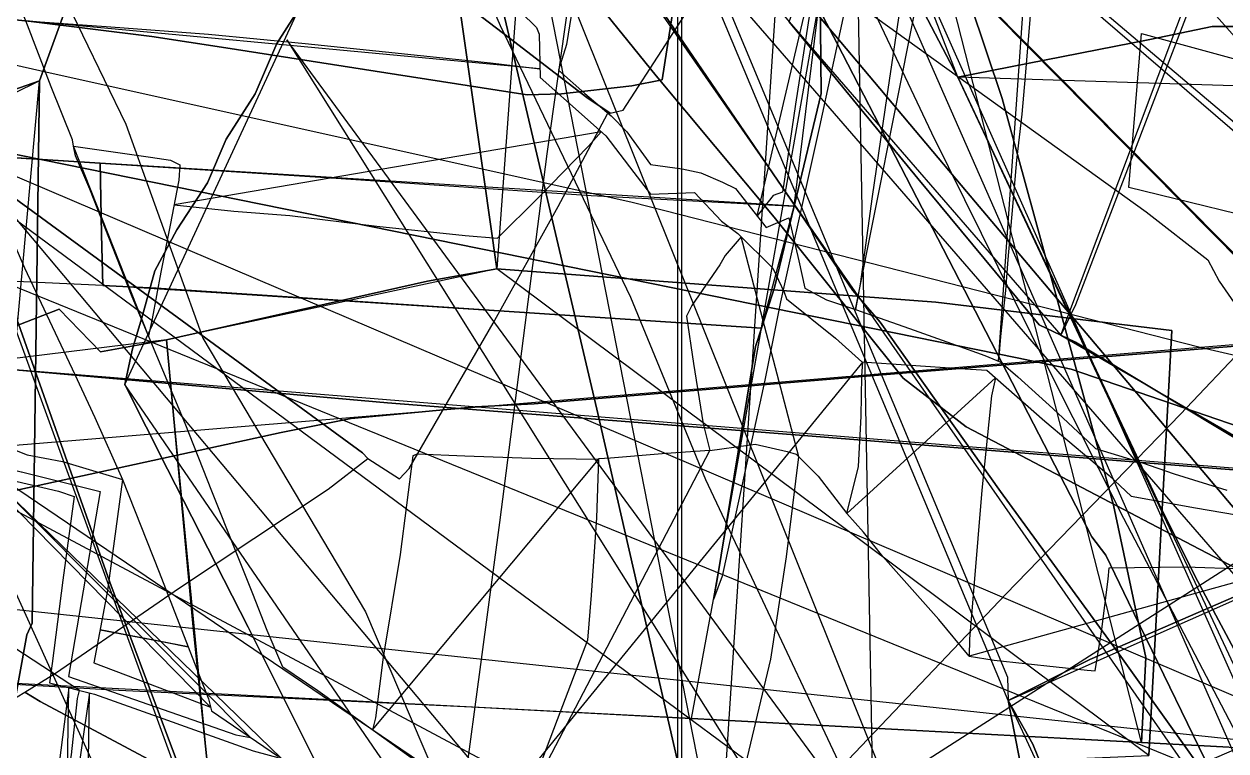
# Model space of a CAD drawing. Extents: x -6790 to 12600, y -1098 to 2171.
# Drawn here: x 553.1 to 627.3, y 271.3 to 316.1 of the extents above; entities that cross this region are included whole.
import ezdxf

# ---------------------------------------------------------------- set-up
doc = ezdxf.new("R2010")
doc.units = 0

msp = doc.modelspace()

# ---------------------------------------------------------------- linework, layer by layer
for points in [[(593.713, 814.326), (0.056, 814.258), (0.056, -0.067), (593.713, 0), (593.713, 814.326)], [(593.47, 802.518), (0, 802.518), (0, 0), (593.47, 0), (593.47, 802.518)], [(106.837, 634.008), (110.305, 95.456), (826.135, 101.618), (106.837, 634.008)], [(79.554, 608.243), (82.482, 284.447), (81.901, 110.821), (776.199, 114.155), (808.139, 114.286), (79.554, 608.243)], [(709.228, 542.116), (708.436, 540.658), (703.834, 527.74), (693.629, 499.537), (681.078, 464.801), (674.596, 447.41), (666.622, 426.391), (657.931, 403.949), (634.744, 342.396), (622.223, 309.817), (617.998, 298.824), (617.095, 296.956), (709.228, 542.116)], [(520.501, 516.622), (533.149, 488.501), (544.044, 465.871), (554.049, 443.241), (564.102, 422.201), (573.593, 400.553), (577.007, 392.511), (579.344, 387.555), (581.823, 381.009), (585.657, 369.6), (591.501, 353.563), (598.468, 330.652), (600.619, 322.657), (605.107, 317.935), (609.128, 309.425), (616.282, 294.977), (620.957, 285.673), (633.254, 262.155), (639.753, 248.595), (643.354, 240.694), (647.842, 230.641), (520.501, 516.622)], [(611.091, 494.346), (605.796, 455.062), (601.462, 424.351), (598.058, 401.115), (594.365, 374.668), (592.368, 359.779), (589.656, 341.621), (589.516, 339.349), (588.164, 329.48), (586.705, 317.385), (585.377, 308.137), (582.474, 285.394), (579.112, 260.342), (576.654, 241.788), (606.75, 231.395), (606.797, 230.338), (602.813, 210.546), (599.078, 191.443), (596.341, 176.886), (591.912, 153.673), (588.91, 137.599), (587.127, 128.026), (611.091, 494.346)], [(553.371, 460.999), (557.781, 449.03), (562.299, 437.169), (567.122, 424.048), (569.772, 416.337), (574.551, 404.215), (583.046, 385.653), (583.915, 383.612), (588.461, 369.118), (592.541, 355.695), (595.46, 346.158), (600.553, 330.019), (602.972, 323.3), (603.387, 321.864), (605.397, 323.108), (610.749, 312.873), (553.371, 460.999)], [(532.631, 452.76), (539.589, 430.32), (544.161, 412.976), (551.12, 388.699), (553.471, 381.004), (562.838, 360.376), (573.921, 335.969), (578.715, 324.767), (582.509, 316.062), (590.544, 299.297), (595.182, 288.038), (606.551, 263.899), (615.79, 243.595), (621.246, 230.977), (622.764, 228.306), (532.631, 452.76)], [(316.302, 407.544), (416.39, 375.807), (479.655, 357.376), (576.346, 329.834), (647.951, 315.328), (667.93, 308.073), (719.94, 267.67), (744.83, 251.933), (814.363, 195.123), (316.302, 407.544)], [(567.902, 407.295), (561.651, 405.507), (567.434, 381.889), (569.893, 371.319), (577.197, 340.298), (588.479, 292.382), (598.68, 247.917), (602.192, 232.608), (567.902, 407.295)], [(567.902, 407.295), (571.926, 398.718), (576.439, 389.022), (577.919, 386.256), (578.966, 384.441), (582.482, 373.796), (586.58, 360.88), (591.873, 343.891), (596.341, 330.194), (597.053, 327.663), (597.954, 325.163), (603.289, 314.94), (619.003, 284.504), (619.87, 283.376), (621.276, 280.482), (627.091, 268.513), (633.339, 255.219), (640.335, 240.674), (644.721, 231.79), (645.892, 229.972), (567.902, 407.295)], [(505.755, 384.165), (519.809, 352.853), (525.747, 339.864), (533.083, 323.827), (542.674, 303.248), (549.915, 286.988), (559.347, 266.218), (564.968, 253.896), (571.828, 239.066), (580.752, 219.884), (587.04, 206.006), (589.39, 200.798), (590.679, 196.967), (592.639, 171.621), (594.834, 148.296), (596.285, 124.704), (598.556, 99.463), (599.936, 77.517), (505.755, 384.165)], [(459.259, 380.638), (460.49, 377.792), (469.471, 368.511), (470.242, 367.882), (477.755, 351.433), (482.87, 340.902), (487.922, 333.123), (493.961, 325.242), (499.92, 319.044), (502.323, 309.81), (517.773, 299.619), (527.025, 293.946), (529.824, 293.125), (548.083, 289.729), (557.838, 287.298), (555.867, 275.887), (566.197, 272.307), (567.107, 272.136), (459.259, 380.638)], [(575.344, 374.682), (577.518, 350.197), (577.65, 345.781), (611.269, 305.815), (649.295, 260.796), (661.482, 246.369), (661.496, 242.318), (685.048, 211.704), (686.367, 210.839), (719.013, 187.375), (730.814, 179.13), (750.14, 177.146), (575.344, 374.682)], [(554.092, 312.65), (564.125, 340.275), (567.804, 350.399), (554.092, 312.65)], [(584.831, 345.331), (585.923, 345.476), (592.269, 340.115), (669.55, 273.595), (707.711, 241.086), (744.864, 209.451), (767.425, 190.284), (772.491, 187.764), (761.641, 192.939), (732.712, 207.295), (732.56, 207.37), (731.341, 208.484), (718.351, 220.36), (693.454, 242.297), (670.591, 262.642), (649.996, 281.175), (631.451, 298.11), (630.162, 299.498), (628.873, 300.885), (615.067, 314.85), (584.831, 345.331)], [(584.831, 345.331), (615.067, 314.85), (628.873, 300.885), (630.162, 299.498), (584.831, 345.331)], [(585.923, 345.476), (592.269, 340.115), (669.55, 273.595), (707.711, 241.086), (744.864, 209.451), (767.425, 190.284), (772.491, 187.764), (585.923, 345.476)], [(444.033, 344.138), (458.569, 338.218), (484.703, 327.573), (501.236, 320.929), (528.465, 313.15), (531.467, 312.386), (589.315, 300.65), (614.405, 295.56), (617.735, 294.864), (645.481, 285.33), (646.377, 284.764), (655.093, 277.062), (672.766, 261.494), (695.658, 241.679), (721.843, 219.061), (752.527, 192.139), (762.833, 183.109), (780.647, 167.438), (789.694, 159.48), (444.033, 344.138)], [(444.033, 344.138), (475.412, 334.097), (521.588, 320.663), (554.115, 313.277), (590.659, 305.156), (625.691, 296.214), (633.682, 294.357), (660.42, 282.78), (701.413, 263.774), (707.893, 261.312), (743.443, 236.906), (775.495, 215.524), (788.583, 207.403), (817.611, 192.069), (444.033, 344.138)], [(582.312, 301.051), (579.891, 318.026), (579.202, 323.841), (585.548, 325.012), (585.437, 342.388), (585.403, 343.449), (582.312, 301.051)], [(585.347, 342.518), (587.167, 339.731), (601.988, 304.212), (613.818, 275.862), (613.856, 274.406), (585.347, 342.518)], [(578.953, 336.207), (577.892, 334.019), (576.356, 331.119), (574.565, 328.104), (573.086, 325.318), (571.778, 321.081), (570.527, 318.919), (569.816, 316.645), (568.735, 314.938), (567.399, 311.839), (565.607, 309.052), (564.442, 306.351), (562.565, 303.45), (561.2, 300.919), (560.404, 298.019), (559.835, 296.114), (559.353, 293.909), (578.953, 336.207)], [(662.234, 216.56), (660.011, 220.36), (657.923, 223.93), (656.233, 227.068), (652.259, 233.326), (645.47, 242.755), (637.811, 253.567), (629.589, 264.831), (620.593, 277.422), (613.375, 287.313), (605.947, 297.746), (604.258, 299.714), (592.355, 317.152), (578.953, 336.207), (662.234, 216.56)], [(605.47, 336.196), (606.05, 329.825), (605.27, 323.206), (603.646, 316.492), (602.2, 309.819), (599.802, 298.999), (598.839, 294.184), (596.196, 282.094), (595.668, 280.649), (605.47, 336.196)], [(611.794, 335.489), (611.702, 333.853), (611.311, 331.029), (611.016, 328.902), (610.128, 322.206), (609.805, 319.779), (608.564, 319.537), (607.575, 319.242), (607.289, 317.928), (606.367, 311.692), (605.452, 305.509), (604.724, 300.091), (604.428, 298.532), (611.794, 335.489)], [(616.033, 334.988), (615.768, 328.372), (615.581, 323.691), (615.459, 320.09), (615.179, 316.435), (614.892, 312.936), (614.699, 310.595), (614.353, 307.756), (614.114, 304.889), (613.824, 301.626), (613.686, 299.711), (613.369, 296.879), (613.247, 295.354), (616.033, 334.988)], [(606.63, 332.293), (607.546, 329.209), (613.486, 311.546), (620.347, 286.461), (622.349, 277.075), (622.07, 271.83), (606.63, 332.293)], [(642.125, 323.106), (629.448, 325.115), (616.771, 327.152), (609.556, 328.419), (599.832, 328.784), (595.031, 328.959), (592.498, 312.701), (590.637, 312.331), (586.288, 311.834), (584.17, 311.77), (576.114, 313.038), (565.588, 314.674), (561.014, 315.38), (553.568, 316.295), (545.208, 317.194), (537.393, 318.156), (533.882, 318.726), (642.125, 323.106)], [(593.932, 183.54), (585.786, 206.827), (576.553, 232.214), (568.567, 254.73), (562.117, 271.882), (558.419, 281.716), (550.388, 304.398), (541.805, 326.799), (541.366, 328.241), (593.932, 183.54)], [(593.932, 183.54), (585.786, 206.827), (576.553, 232.214), (568.567, 254.73), (562.117, 271.882), (558.419, 281.716), (550.388, 304.398), (541.805, 326.799), (541.366, 328.241), (593.932, 183.54)], [(601.94, 319.585), (601.616, 316.874), (600.736, 311.21), (600.057, 306.574), (599.923, 305.782), (599.349, 305.56), (598.36, 304.315), (601.94, 319.585)], [(559.379, 317.768), (540.677, 317.162), (540.958, 308.513), (550.043, 308.059), (550.333, 308.045), (557.822, 307.569), (572.398, 306.645), (588.117, 305.562), (600.644, 304.913), (602.312, 311.851), (602.249, 317.949), (559.379, 317.768)], [(602.249, 317.949), (602.312, 311.851), (600.644, 304.913), (602.249, 317.949)], [(553.24, 316.337), (558.483, 315.973), (564.516, 315.511), (570.473, 314.936), (575.444, 314.426), (581.913, 313.759), (584.963, 313.386), (553.24, 316.337)], [(617.095, 296.956), (615.77, 297.596), (608.27, 306.623), (600.332, 316.291), (617.095, 296.956)], [(610.749, 312.873), (622.579, 315.2), (626.433, 315.999), (630.235, 315.999), (634.002, 315.756), (638.377, 314.246), (641.415, 314.628), (642.734, 313.517), (644.114, 311.829), (610.749, 312.873)], [(569.341, 315.165), (602.071, 262.978), (625.349, 230.089), (639.217, 207.301), (659.307, 169.52), (668.902, 154.978), (686.818, 132.639), (709.456, 108.051), (738.241, 82.489), (743.639, 78.067), (569.341, 315.165)], [(622.076, 315.563), (633.152, 312.544), (631.728, 303.509), (621.29, 306.06), (622.076, 315.563)], [(622.076, 315.563), (633.152, 312.544), (631.728, 303.509), (621.29, 306.06), (622.076, 315.563)], [(554.092, 312.65), (549.485, 311.046), (522.96, 302.371), (518.043, 301.002), (514.334, 298.662), (485.909, 279.396), (484.986, 278.543), (478.948, 260.104), (483.167, 259.356), (528.632, 251.2), (528.845, 251.224), (528.843, 251.245), (530.246, 251.5), (544.078, 253.124), (548.743, 253.656), (550.104, 260.841), (553.3, 278.47), (553.628, 279.192), (554.092, 312.65)], [(484.986, 278.543), (485.909, 279.396), (514.334, 298.662), (518.043, 301.002), (522.96, 302.371), (549.485, 311.046), (554.092, 312.65), (484.986, 278.543)], [(554.092, 312.65), (553.628, 279.192), (553.3, 278.47), (550.104, 260.841), (548.743, 253.656), (554.092, 312.65)], [(610.749, 312.873), (615.206, 303.408), (622.277, 288.448), (623.151, 286.576), (625.378, 282.056), (630.011, 273.407), (636.825, 260.749), (643.663, 248.072), (645.649, 244.928), (646.451, 241.576), (649.906, 229.495), (610.749, 312.873)], [(562.388, 304.99), (566.082, 304.607), (569.522, 304.324), (574.905, 303.667), (580.345, 303.104), (582.352, 302.932), (584.87, 305.443), (587.959, 308.619), (588.744, 309.503), (562.388, 304.99)], [(556.187, 308.611), (560.94, 307.927), (562.161, 307.739), (562.753, 307.458), (562.688, 306.506), (562.14, 303.732), (561.569, 300.845), (561.029, 297.95), (560.806, 296.914), (556.187, 308.611)], [(558.002, 300.007), (549.965, 300.394), (549.799, 304.92), (550.043, 308.059), (550.333, 308.045), (557.822, 307.569), (557.903, 303.176), (558.002, 300.007)], [(550.043, 308.059), (550.333, 308.045), (557.822, 307.569), (550.043, 308.059)], [(557.822, 307.569), (572.398, 306.645), (588.117, 305.562), (600.644, 304.913), (557.822, 307.569)], [(557.822, 307.569), (557.903, 303.176), (558.002, 300.007), (557.822, 307.569)], [(558.002, 300.007), (557.903, 303.176), (557.822, 307.569), (572.398, 306.645), (588.117, 305.562), (600.644, 304.913), (599.439, 299.9), (598.63, 297.391), (561.295, 299.848), (558.002, 300.007)], [(673.316, 281.412), (672.279, 280.309), (663.822, 272.677), (655.556, 265.474), (645.877, 257.017), (644.333, 256.031), (642.79, 255.046), (635.986, 248.198), (627.368, 239.295), (626.357, 238.165), (623.084, 239.559), (605.252, 248.148), (589.228, 255.639), (589.965, 256.371), (603.98, 270.752), (613.696, 280.979), (624.489, 292.085), (632.745, 300.805), (639.082, 307.71), (652.065, 297.713), (673.126, 281.522), (673.316, 281.412)], [(600.644, 304.913), (599.439, 299.9), (598.63, 297.391), (600.644, 304.913)], [(597.379, 303.014), (596.384, 301.871), (596.069, 301.283), (594.337, 298.783), (594.001, 298.118), (594.446, 295.206), (595.04, 291.473), (595.45, 289.847), (597.807, 290.162), (598.249, 290.23), (600.218, 289.78), (600.762, 289.609), (600.941, 289.437), (597.379, 303.014)], [(669.9, 299.31), (658.515, 294.239), (649.996, 290.448), (640.065, 286.222), (630.08, 281.797), (618.88, 276.937), (613.856, 274.406), (615.369, 271.723), (617.336, 266.849), (669.356, 289.427), (677.097, 292.849), (675.997, 301.99), (673.789, 301.014), (669.9, 299.31)], [(669.9, 299.31), (658.515, 294.239), (649.996, 290.448), (640.065, 286.222), (630.08, 281.797), (618.88, 276.937), (613.856, 274.406), (615.369, 271.723), (617.336, 266.849), (669.356, 289.427), (677.097, 292.849), (675.997, 301.99), (673.789, 301.014), (669.9, 299.31)], [(558.002, 300.007), (549.965, 300.394), (541.207, 300.815), (541.572, 289.56), (541.88, 276.019), (543.188, 275.952), (558.973, 275.053), (580.742, 274.025), (594.306, 273.304), (595.668, 280.649), (595.872, 281.751), (598.263, 296.254), (598.63, 297.391), (561.295, 299.848), (558.002, 300.007)], [(561.925, 296.656), (578.035, 300.273), (582.312, 301.051), (561.925, 296.656)], [(582.312, 301.051), (578.035, 300.273), (561.925, 296.656), (563.568, 278.966), (564.644, 268.612), (574.816, 269.112), (601.534, 270.117), (622.524, 271.031), (623.946, 297.247), (609.395, 298.983), (582.312, 301.051)], [(582.312, 301.051), (578.035, 300.273), (561.925, 296.656), (563.568, 278.966), (564.644, 268.612), (574.816, 269.112), (601.534, 270.117), (622.524, 271.031), (623.946, 297.247), (609.395, 298.983), (582.312, 301.051)], [(582.312, 301.051), (609.395, 298.983), (623.946, 297.247), (622.524, 271.031), (582.312, 301.051)], [(558.002, 300.007), (561.295, 299.848), (598.63, 297.391), (558.002, 300.007)], [(669.9, 299.31), (658.515, 294.239), (649.996, 290.448), (640.065, 286.222), (630.08, 281.797), (618.88, 276.937), (613.856, 274.406), (669.9, 299.31)], [(650.628, 298.272), (645.888, 297.762), (627.599, 296.26), (607.326, 294.604), (584.604, 292.716), (580.958, 292.521), (573.324, 291.804), (568.995, 290.942), (549.93, 286.786), (528.802, 282.18), (527.026, 281.98), (514.506, 285.057), (509.035, 286.574), (650.628, 298.272)], [(544.828, 294.568), (551.252, 296.993), (555.308, 298.56), (557.86, 295.924), (561.925, 296.656), (544.828, 294.568)], [(561.925, 296.656), (557.86, 295.924), (555.308, 298.56), (551.252, 296.993), (544.828, 294.568), (546.532, 282.745), (548.875, 268.292), (550.449, 268.265), (560.569, 268.502), (564.048, 268.583), (564.644, 268.612), (563.568, 278.966), (561.925, 296.656)], [(561.925, 296.656), (557.86, 295.924), (555.308, 298.56), (551.252, 296.993), (544.828, 294.568), (546.532, 282.745), (548.875, 268.292), (550.449, 268.265), (560.569, 268.502), (564.048, 268.583), (564.644, 268.612), (563.568, 278.966), (561.925, 296.656)], [(598.63, 297.391), (598.263, 296.254), (595.872, 281.751), (595.668, 280.649), (598.63, 297.391)], [(759.578, 278.118), (737.155, 279.729), (707.275, 281.528), (700.744, 281.92), (690.634, 282.721), (670.063, 284.735), (652.796, 286.652), (624.911, 288.861), (601.485, 290.739), (575.556, 292.772), (550.937, 294.962), (529.896, 296.664), (759.578, 278.118)], [(561.925, 296.656), (563.568, 278.966), (564.644, 268.612), (561.925, 296.656)], [(657.215, 273.711), (654.657, 274.512), (638.721, 284.073), (618.009, 296.513), (617.095, 296.956), (657.215, 273.711)], [(581.984, 267.266), (583.219, 267.043), (588.736, 265.083), (593.51, 263.493), (595.931, 262.466), (596.636, 265.889), (597.764, 270.914), (599.209, 276.974), (600.173, 283.284), (600.941, 289.437), (602.121, 288.252), (603.893, 285.961), (604.611, 288.856), (604.781, 291.951), (604.824, 294.413), (604.883, 295.297), (581.984, 267.266)], [(613.072, 294.318), (612.811, 293.217), (612.23, 287.398), (611.454, 278.206), (611.441, 277.155), (609.563, 279.415), (606.121, 283.288), (604.916, 284.809), (603.893, 285.961), (613.072, 294.318)], [(529.856, 292.498), (529.66, 288.905), (529.298, 285.456), (529.023, 282.181), (528.675, 278.221), (528.183, 274.217), (528.114, 273.204), (534.467, 271.828), (539.946, 270.543), (544.701, 269.475), (550.804, 268.124), (554.867, 267.175), (555.34, 267.065), (556.062, 271.062), (556.438, 274.528), (556.565, 275.036), (529.856, 292.498)], [(588.566, 289.275), (584.418, 289.347), (580.328, 289.481), (577.378, 289.602), (577.124, 289.504), (576.334, 283.423), (575.298, 277.091), (574.816, 273.351), (574.63, 272.596), (588.566, 289.275)], [(595.45, 289.847), (592.757, 289.644), (589.306, 289.374), (588.568, 289.313), (588.448, 285.675), (588.125, 280.904), (587.897, 278.133), (586.029, 273.23), (584.269, 268.611), (583.499, 266.944), (595.45, 289.847)], [(595.931, 262.466), (595.28, 259.409), (594.979, 257.63), (598.028, 256.887), (602.156, 255.533), (605.956, 254.359), (610.473, 253.518), (614.155, 252.864), (617.267, 252.133), (620.272, 251.57), (624.909, 250.638), (625.521, 254.397), (626.188, 258.351), (626.509, 260.392), (626.82, 262.123), (627.427, 266.219), (628.074, 270.586), (628.991, 276.099), (630.157, 281.987), (630.588, 283.27), (631.25, 284.879), (631.319, 285.129), (595.931, 262.466)], [(611.441, 277.155), (612.994, 276.895), (618.721, 276.288), (619.219, 276.246), (619.614, 278.641), (620.021, 281.905), (620.088, 282.608), (624.797, 282.657), (628.396, 282.539), (630.285, 282.368), (611.441, 277.155)], [(557.835, 278.773), (561.847, 278.018), (563.266, 277.725), (557.835, 278.773)], [(541.88, 276.019), (543.188, 275.952), (558.973, 275.053), (580.742, 274.025), (594.306, 273.304), (541.88, 276.019)], [(555.898, 275.202), (553.73, 258.383), (552.222, 245.791), (550.387, 232.193), (549.415, 222.368), (556.945, 218.381), (557.19, 217.295), (554.632, 197.854), (555.898, 275.202)], [(557.172, 274.885), (555.773, 265.274), (554.379, 254.414), (553.152, 243.708), (551.82, 231.608), (550.605, 222.79), (558.777, 219.394), (556.016, 197.312), (557.172, 274.885)], [(617.336, 266.849), (615.369, 271.723), (613.856, 274.406), (617.336, 266.849)], [(613.856, 274.406), (618.978, 247.977), (622.311, 230.78), (622.764, 228.306), (613.856, 274.406)], [(617.336, 266.849), (623.575, 251.386), (626.222, 245.109), (631.763, 231.966), (622.764, 228.306), (622.311, 230.78), (618.978, 247.977), (613.856, 274.406), (615.369, 271.723), (617.336, 266.849)], [(617.336, 266.849), (623.575, 251.386), (626.222, 245.109), (631.763, 231.966), (622.764, 228.306), (622.311, 230.78), (618.978, 247.977), (613.856, 274.406), (615.369, 271.723), (617.336, 266.849)]]:
    msp.add_lwpolyline(points, close=True)
for points in [[(609.232, 67.739), (599.127, 614.126), (599.127, 614.126), (563.937, 558.686), (550.88, 538.296), (543.512, 527.466), (533.922, 511.905), (529.782, 506.158), (524.987, 498.379), (518.034, 477.455), (515.721, 472.594), (516.263, 446.923), (515.322, 441.984), (515.841, 436.473), (521.012, 415.377), (523.258, 402.75), (532.121, 376.816), (539.49, 355.173), (545.041, 343.698), (550.032, 329.285), (559.407, 309.975), (564.165, 296.774), (574.194, 279.889), (584.875, 254.888)], [(598.68, 247.917), (588.479, 292.382), (577.197, 340.298), (569.893, 371.319), (567.434, 381.889), (561.651, 405.507), (567.902, 407.295), (567.902, 407.295), (559.051, 426.575), (554.331, 436.675), (549.298, 447.659), (540, 467.638), (529.701, 489.972), (517.017, 517.321), (516.402, 517.444), (506.91, 519.306)], [(750.28, 68.681), (377.406, 512.906)], [(685.327, 175.866), (588.991, 482.292), (588.991, 482.292), (593.797, 480.06), (597.085, 476.158), (608.966, 438.451), (619.232, 405.597), (622.695, 393.829), (622.183, 391.943), (614.643, 355.831), (613.194, 350.034), (586.417, 338.825), (589.408, 328.256), (597.769, 322.264), (622.357, 304.555), (626.176, 301.6), (626.873, 300.291), (650.019, 266.864)], [(649.295, 260.796), (611.269, 305.815), (577.65, 345.781), (577.518, 350.197), (575.344, 374.682), (559.826, 381.527), (523.777, 397.188), (495.259, 409.807), (459.463, 425.508), (429.322, 438.817), (417.011, 443.957), (416.933, 443.231), (416.174, 443.148), (416.095, 442.872), (407.69, 413.307), (407.69, 413.307), (408.042, 412.483), (434.118, 391.732), (432.54, 351.045), (430.765, 302.516), (513.678, 256.433)], [(653.889, 268.819), (637.367, 277.623), (624.308, 284.442), (611.252, 291.292), (607.366, 294.304), (599.403, 304.222), (592.131, 312.957), (584.254, 322.705), (580.619, 326.97), (574.057, 335.251), (572.76, 336.929), (571.305, 339.953), (568.111, 353.501), (565.244, 365.635), (562.204, 378.605), (555.912, 404.507), (555.111, 406.281), (554.747, 407.086), (550.465, 436.78)], [(515.759, 433.766), (519.65, 433.673), (530.445, 433.33), (531.923, 432.67), (551.277, 430.403), (574.587, 426.85), (596.117, 421.746), (596.117, 421.746), (582.294, 389.664), (571.688, 364.968), (571.018, 363.304), (570.412, 361.812), (567.99, 352.229), (567.479, 350.683), (567.804, 350.399), (564.125, 340.275), (554.092, 312.65), (549.485, 311.046), (522.96, 302.371), (518.043, 301.002), (514.334, 298.662)], [(666.622, 426.391), (657.931, 403.949), (634.744, 342.396), (622.223, 309.817), (617.998, 298.824), (617.095, 296.956), (615.77, 297.596), (608.27, 306.623), (600.332, 316.291), (600.936, 317.977), (619.831, 370.178), (631.586, 402.162), (642.278, 431.963)], [(559.051, 426.575), (567.902, 407.295), (571.926, 398.718), (576.439, 389.022), (577.919, 386.256), (578.966, 384.441), (582.482, 373.796), (586.58, 360.88), (591.873, 343.891), (596.341, 330.194), (597.053, 327.663), (597.954, 325.163), (603.289, 314.94), (619.003, 284.504), (619.87, 283.376), (621.276, 280.482), (627.091, 268.513)], [(666.622, 426.391), (657.931, 403.949), (634.744, 342.396), (622.223, 309.817), (617.998, 298.824), (617.095, 296.956), (618.009, 296.513), (638.721, 284.073), (654.657, 274.512), (657.215, 273.711), (664.49, 294.493), (673.212, 319.473), (684.32, 349.728), (694.271, 379.306), (700.32, 397.286), (708.756, 421.37)], [(566.562, 425.185), (569.142, 404.274), (571.986, 381.918), (576.317, 346.174), (576.605, 345.579), (577.586, 343.549), (581.436, 339.305), (584.571, 335.487), (591.646, 326.869), (600.332, 316.291), (608.27, 306.623), (615.77, 297.596), (617.095, 296.956), (618.009, 296.513), (638.721, 284.073)], [(601.462, 424.351), (598.058, 401.115), (594.365, 374.668), (592.368, 359.779), (589.656, 341.621), (589.516, 339.349), (588.164, 329.48), (586.705, 317.385), (585.377, 308.137), (582.474, 285.394), (579.112, 260.342)], [(601.462, 424.351), (598.058, 401.115), (594.365, 374.668), (592.368, 359.779), (589.656, 341.621), (589.516, 339.349), (588.164, 329.48), (586.705, 317.385), (585.377, 308.137), (582.474, 285.394), (579.112, 260.342)], [(560.606, 416.052), (566.69, 401.46), (566.773, 400.286), (571.099, 386.513), (576.88, 368.901), (583.405, 348.615), (585.347, 342.518), (587.167, 339.731), (601.988, 304.212), (613.818, 275.862), (613.856, 274.406), (618.978, 247.977)], [(560.606, 416.052), (566.69, 401.46), (566.773, 400.286), (571.099, 386.513), (576.88, 368.901), (583.405, 348.615), (585.347, 342.518), (587.167, 339.731), (601.988, 304.212), (613.818, 275.862), (613.856, 274.406), (618.978, 247.977)], [(569.772, 416.337), (574.551, 404.215), (583.046, 385.653), (583.915, 383.612), (588.461, 369.118), (592.541, 355.695), (595.46, 346.158), (600.553, 330.019), (602.972, 323.3), (603.387, 321.864), (605.397, 323.108), (610.749, 312.873), (622.579, 315.2), (626.433, 315.999), (630.235, 315.999)], [(636.825, 260.749), (630.011, 273.407), (625.378, 282.056), (623.151, 286.576), (622.277, 288.448), (615.206, 303.408), (610.749, 312.873), (610.749, 312.873), (605.397, 323.108), (603.387, 321.864), (602.972, 323.3), (600.553, 330.019), (595.46, 346.158), (592.541, 355.695), (588.461, 369.118), (583.915, 383.612), (583.046, 385.653), (574.551, 404.215), (569.772, 416.337)], [(627.48, 271.543), (622.07, 271.83), (622.349, 277.075), (620.347, 286.461), (613.486, 311.546), (607.546, 329.209), (606.63, 332.293), (607.193, 334.059), (609.235, 344.5), (610.468, 353.032), (611.657, 357.95), (622.726, 374.92), (623.202, 375.602), (627.943, 382.395), (622.105, 388.097), (612.827, 390.396), (608.382, 394.549), (604.428, 399.697), (600.875, 405.604), (598.769, 409.106), (595.939, 415.549)], [(627.091, 268.513), (621.276, 280.482), (619.87, 283.376), (619.003, 284.504), (603.289, 314.94), (597.954, 325.163), (597.053, 327.663), (596.341, 330.194), (591.873, 343.891), (586.58, 360.88), (582.482, 373.796), (578.966, 384.441), (577.919, 386.256), (576.439, 389.022), (571.926, 398.718), (567.902, 407.295), (561.651, 405.507), (567.434, 381.889), (569.893, 371.319), (577.197, 340.298), (588.479, 292.382), (598.68, 247.917)], [(707.37, 271.095), (723, 273.964), (726.334, 274.97), (730.887, 276.945), (555.111, 406.281), (555.111, 406.281), (555.912, 404.507), (562.204, 378.605), (565.244, 365.635), (568.111, 353.501), (571.305, 339.953), (572.76, 336.929), (574.057, 335.251), (580.619, 326.97), (584.254, 322.705), (592.131, 312.957), (599.403, 304.222), (607.366, 294.304), (611.252, 291.292), (624.308, 284.442), (637.367, 277.623), (653.889, 268.819)], [(629.589, 264.831), (620.593, 277.422), (613.375, 287.313), (605.947, 297.746), (604.258, 299.714), (592.355, 317.152), (578.953, 336.207), (578.953, 336.207), (590.839, 343.511), (613.05, 356.843), (610.394, 376.466), (608.485, 389.953), (607.713, 395.41), (616.832, 394.572), (624.262, 393.63), (635.278, 392.564), (658.351, 390.252), (677.532, 388.309), (679.822, 388.341), (676.961, 359.549), (673.423, 325.825), (670.623, 298.038), (662.513, 217.543)], [(649.295, 260.796), (611.269, 305.815), (577.65, 345.781), (577.518, 350.197), (575.344, 374.682), (578.274, 372.87), (577.541, 376.2), (579.586, 380.805), (588.479, 377.129), (593.664, 375.182), (589.467, 360.792), (586.619, 350.943), (584.831, 345.331), (615.067, 314.85), (628.873, 300.885), (630.162, 299.498), (642.729, 283.802), (679.994, 237.08)], [(510.353, 305.914), (519.57, 300.368), (529.914, 294.226), (531.191, 293.697), (541.561, 291.737), (546.25, 290.948), (550.113, 290.578), (551.17, 290.419), (553.319, 289.569), (555.511, 289.158), (559.198, 288.049), (558.293, 281.192), (557.449, 276.736), (561.938, 275.033), (564.645, 273.999), (461.12, 379.488)], [(514.265, 300.457), (518.391, 297.564), (523.768, 294.119), (525.446, 293.061), (526.448, 292.324), (528.319, 292.65), (530.77, 292.407), (534.607, 291.58), (539.994, 290.542), (546.752, 289.017), (552.358, 288.015), (555.259, 287.331), (556.217, 287.008), (555.524, 281.835), (554.86, 276.705), (554.714, 275.497), (557.485, 274.807), (561.687, 273.312), (567.264, 271.309), (569.016, 270.839), (469.158, 367.659)], [(637.367, 277.623), (624.308, 284.442), (611.252, 291.292), (607.366, 294.304), (599.403, 304.222), (592.131, 312.957), (584.254, 322.705), (580.619, 326.97), (574.057, 335.251), (572.76, 336.929), (571.305, 339.953), (568.111, 353.501), (565.244, 365.635)], [(711.309, 185.86), (556.343, 364.611)], [(520.57, 363.181), (532.306, 354.12), (543.777, 345.293), (551.326, 339.576), (559.213, 333.546), (564.354, 329.519), (570.226, 325.122), (576.323, 320.462), (583.062, 315.288), (587.856, 311.608), (589.292, 310.637), (590.091, 310.839), (595.313, 318.908), (600.825, 327.121), (604.964, 333.802), (604.774, 333.889), (604.647, 334.03), (601.346, 336.675), (594.038, 342.528), (585.518, 349.353), (576.727, 356.151), (568.831, 362.48)], [(542.108, 268.712), (547.176, 271.634), (552.233, 274.344), (553.192, 274.936), (555.067, 276.093), (562.725, 281.375), (571.904, 287.454), (574.352, 289.347), (574.009, 289.687), (574.009, 289.687), (567.494, 294.455), (553.359, 304.801), (543.786, 311.807), (533.426, 319.485), (527.812, 323.699), (528.212, 324.419), (533.03, 332.833), (528.96, 335.427), (517.325, 342.842), (501.695, 352.636)], [(708.379, 236.213), (711.097, 287.692), (710.892, 294.174), (709.906, 325.333), (663.615, 333.977), (634.716, 338.031), (634.7, 338.032), (632.478, 338.237), (602.698, 343.114), (567.804, 350.399), (564.125, 340.275), (554.092, 312.65), (553.628, 279.192), (553.3, 278.47), (550.104, 260.841)], [(632.18, 348.258), (626.782, 347.37), (616.398, 345.339), (610.085, 344.159), (607.386, 343.976), (595.455, 343.775), (585.403, 343.449), (585.437, 342.388), (585.548, 325.012), (579.202, 323.841), (579.891, 318.026), (582.312, 301.051), (582.312, 301.051), (609.395, 298.983), (623.946, 297.247), (622.524, 271.031)], [(632.18, 348.258), (626.782, 347.37), (616.398, 345.339), (610.085, 344.159), (607.386, 343.976), (595.455, 343.775), (585.403, 343.449), (585.437, 342.388), (585.548, 325.012), (579.202, 323.841), (579.891, 318.026), (582.312, 301.051), (582.312, 301.051), (609.395, 298.983), (623.946, 297.247), (622.524, 271.031)], [(652.796, 286.652), (624.911, 288.861), (601.485, 290.739), (575.556, 292.772), (550.937, 294.962), (529.896, 296.664), (529.513, 296.709), (538.045, 344.788), (539.332, 344.506), (557.331, 344.28), (568.615, 344.283), (593.295, 343.571), (618.449, 343.307), (633.262, 342.676)], [(548.957, 338.948), (559.113, 340.668), (570.651, 342.466), (573.002, 343.134), (581.63, 343.326), (585.403, 343.449), (585.437, 342.388), (585.548, 325.012), (579.202, 323.841), (579.891, 318.026), (582.312, 301.051), (582.312, 301.051), (578.035, 300.273), (561.925, 296.656), (557.86, 295.924), (555.308, 298.56), (551.252, 296.993)], [(548.957, 338.948), (559.113, 340.668), (570.651, 342.466), (573.002, 343.134), (581.63, 343.326), (585.403, 343.449), (585.437, 342.388), (585.548, 325.012), (579.202, 323.841), (579.891, 318.026), (582.312, 301.051), (582.312, 301.051), (578.035, 300.273), (561.925, 296.656), (557.86, 295.924), (555.308, 298.56), (551.252, 296.993)], [(631.245, 343.533), (617.649, 343.095), (604.869, 342.815), (602.662, 342.667), (602.325, 342.645), (587.663, 342.45), (585.347, 342.518), (587.167, 339.731), (601.988, 304.212), (613.818, 275.862), (613.856, 274.406), (618.88, 276.937), (630.08, 281.797)], [(631.245, 343.533), (617.649, 343.095), (604.869, 342.815), (602.662, 342.667), (602.325, 342.645), (587.663, 342.45), (585.347, 342.518), (587.167, 339.731), (601.988, 304.212), (613.818, 275.862), (613.856, 274.406), (618.88, 276.937), (630.08, 281.797)], [(543.786, 311.807), (553.359, 304.801), (567.494, 294.455), (574.009, 289.687), (574.352, 289.347), (576.294, 288.093), (576.885, 288.732), (582.071, 297.693), (586.087, 304.881), (589.138, 310.598), (589.292, 310.637), (587.856, 311.608), (583.062, 315.288), (576.323, 320.462), (570.226, 325.122), (564.354, 329.519), (559.213, 333.546), (551.326, 339.576)], [(562.343, 269.976), (554.122, 274.362), (553.192, 274.936), (555.067, 276.093), (562.725, 281.375), (571.904, 287.454), (574.352, 289.347), (576.294, 288.093), (576.885, 288.732), (582.071, 297.693), (586.087, 304.881), (589.138, 310.598), (589.292, 310.637), (590.091, 310.839), (595.313, 318.908), (600.825, 327.121), (604.964, 333.802), (606.369, 333.163), (615.749, 326.048), (631.945, 313.481)], [(811.441, 252.44), (77.961, 330.604)], [(568.567, 254.73), (562.117, 271.882), (558.419, 281.716), (550.388, 304.398), (541.805, 326.799), (541.366, 328.241), (563.974, 329.187), (570.057, 329.269), (572.543, 329.301), (576.845, 329.138), (593.657, 327.47), (601.426, 326.734), (603.028, 326.986), (604.12, 326.792), (607.496, 325.879), (616.044, 323.59), (621.912, 322.349), (642.826, 317.179), (645.195, 316.638), (641.071, 215.986)], [(568.567, 254.73), (562.117, 271.882), (558.419, 281.716), (550.388, 304.398), (541.805, 326.799), (541.366, 328.241), (563.974, 329.187), (570.057, 329.269), (572.543, 329.301), (576.845, 329.138), (593.657, 327.47), (601.426, 326.734), (603.028, 326.986), (604.12, 326.792), (607.496, 325.879), (616.044, 323.59), (621.912, 322.349), (642.826, 317.179), (645.195, 316.638), (641.071, 215.986)], [(629.448, 325.115), (616.771, 327.152), (609.556, 328.419), (599.832, 328.784), (595.031, 328.959), (592.498, 312.701), (590.637, 312.331), (586.288, 311.834), (584.17, 311.77), (576.114, 313.038), (565.588, 314.674), (561.014, 315.38), (553.568, 316.295), (545.208, 317.194), (537.393, 318.156), (533.882, 318.726), (533.399, 318.153), (531.8, 311.484), (529.865, 303.396), (528.681, 292.299), (526.888, 275.496), (526.928, 274.608), (528.899, 261.94)], [(545.208, 317.194), (553.568, 316.295), (561.014, 315.38), (565.588, 314.674), (576.114, 313.038), (584.17, 311.77), (586.288, 311.834), (590.637, 312.331), (592.498, 312.701), (595.031, 328.959), (599.832, 328.784), (609.556, 328.419), (616.771, 327.152), (629.448, 325.115)], [(607.546, 329.209), (613.486, 311.546), (620.347, 286.461), (622.349, 277.075), (622.07, 271.83), (594.306, 273.304), (595.668, 280.649), (595.872, 281.751), (598.263, 296.254), (598.63, 297.391), (599.439, 299.9), (600.644, 304.913), (602.312, 311.851), (602.249, 317.949)], [(396.988, 264.108), (412.029, 277.886), (423.938, 288.492), (426.39, 290.166), (436.719, 295.643), (445.689, 300.388), (455.7, 305.875), (460.303, 308.365), (462.29, 308.838), (465.963, 309.8), (481.239, 313.883), (492.803, 316.947), (504.997, 320.055), (520.643, 324.045), (534.576, 327.684), (538.936, 328.267), (541.366, 328.241), (541.805, 326.799), (550.388, 304.398), (558.419, 281.716), (562.117, 271.882), (568.567, 254.73)], [(396.988, 264.108), (412.029, 277.886), (423.938, 288.492), (426.39, 290.166), (436.719, 295.643), (445.689, 300.388), (455.7, 305.875), (460.303, 308.365), (462.29, 308.838), (465.963, 309.8), (481.239, 313.883), (492.803, 316.947), (504.997, 320.055), (520.643, 324.045), (534.576, 327.684), (538.936, 328.267), (541.366, 328.241), (541.805, 326.799), (550.388, 304.398), (558.419, 281.716), (562.117, 271.882), (568.567, 254.73)], [(672.766, 261.494), (655.093, 277.062), (646.377, 284.764), (645.481, 285.33), (617.735, 294.864), (614.405, 295.56), (589.315, 300.65), (531.467, 312.386), (528.465, 313.15), (501.236, 320.929)], [(578.274, 269.98), (574.827, 272.455), (571.263, 275.018), (569.103, 276.469), (568.14, 278.738), (567.242, 280.991), (566.219, 283.558), (564.724, 287.327), (563.067, 291.505), (561.32, 295.675), (559.811, 299.313), (557.187, 305.956), (556.318, 308.024), (556.187, 308.611), (556.131, 309.003), (554.798, 312.276), (553.24, 316.337), (551.958, 319.467)], [(571.606, 269.651), (566.959, 278.946), (561.993, 288.681), (559.353, 293.909), (559.353, 293.909), (559.835, 296.114), (560.404, 298.019), (561.2, 300.919), (562.565, 303.45), (564.442, 306.351), (565.607, 309.052), (567.399, 311.839), (568.735, 314.938), (569.816, 316.645)], [(583.771, 316.896), (584.754, 315.933), (584.91, 315.515), (584.977, 312.851), (587.716, 310.417), (589.037, 309.243), (590.762, 306.979), (591.788, 305.643), (594.494, 305.751), (596.161, 303.988), (597.166, 303.223), (599.33, 301.094), (600.026, 299.601), (600.168, 299.185), (603.192, 296.772), (604.827, 295.301), (610.869, 294.9), (612.524, 294.797), (616.118, 291.652), (618.949, 289.255), (620.084, 288.294), (621.429, 287.018), (625.415, 286.297), (628.781, 285.72)], [(586.884, 316.678), (586.607, 314.89), (586.116, 313.307), (587.741, 311.87), (589.366, 310.481), (590.314, 309.49), (591.793, 307.48), (593.729, 307.221), (594.88, 306.961), (596.223, 306.384), (597.019, 306.003), (598.929, 303.599), (600.321, 304.192), (600.934, 301.544), (601.305, 299.851), (602.64, 299.128), (604.428, 298.532), (607.761, 297.37), (610.349, 296.442), (612.405, 295.704), (613.391, 295.294), (614.45, 294.391), (616.6, 292.438), (618.775, 290.392), (619.232, 289.962), (622.074, 289.099), (624.099, 288.39), (627.33, 287.393)], [(592.355, 317.152), (604.258, 299.714), (605.947, 297.746), (613.375, 287.313), (620.593, 277.422), (629.589, 264.831)], [(630.235, 315.999), (626.433, 315.999), (622.579, 315.2), (610.749, 312.873), (610.749, 312.873), (615.206, 303.408), (622.277, 288.448), (623.151, 286.576), (625.378, 282.056), (630.011, 273.407)], [(552.028, 303.712), (553.16, 301.097), (554.351, 298.582), (556.273, 294.522), (557.507, 291.867), (559.198, 288.049), (561.471, 282.335), (564.089, 275.609), (564.518, 274.508), (564.518, 274.508), (564.699, 273.784), (568.838, 270.951)], [(270.619, 300.999), (301.168, 294.212), (305.41, 293.254), (316.016, 290.857), (327.848, 288.082), (331.928, 287.125), (333.496, 286.789), (338.46, 286.583), (358.657, 285.493), (423.562, 282.207), (431.452, 281.808), (515.978, 277.328), (525.145, 276.882), (525.841, 276.846), (541.88, 276.019), (543.188, 275.952), (558.973, 275.053), (580.742, 274.025), (594.306, 273.304), (622.07, 271.83), (627.48, 271.543), (629.175, 271.453), (643.36, 270.593)], [(632.745, 300.805), (624.489, 292.085), (613.696, 280.979), (603.98, 270.752)], [(507.451, 269.023), (509.035, 286.574), (509.035, 286.574), (514.506, 285.057), (527.026, 281.98), (528.802, 282.18), (549.93, 286.786), (568.995, 290.942), (573.324, 291.804), (580.958, 292.521), (584.604, 292.716), (607.326, 294.604), (627.599, 296.26), (645.888, 297.762), (650.628, 298.272), (652.556, 293.62), (654.409, 277.802), (654.947, 272.656), (656.687, 268.367)], [(526.847, 264.901), (528.708, 288.706), (529.896, 296.664), (550.937, 294.962), (575.556, 292.772), (601.485, 290.739), (624.911, 288.861), (652.796, 286.652), (670.063, 284.735), (690.634, 282.721), (700.744, 281.92), (707.275, 281.528), (737.155, 279.729), (759.578, 278.118), (753.243, 257.697)], [(514.506, 285.057), (527.026, 281.98), (528.802, 282.18), (549.93, 286.786), (568.995, 290.942), (573.324, 291.804), (580.958, 292.521), (584.604, 292.716), (607.326, 294.604), (627.599, 296.26)], [(708.136, 76.952), (559.353, 293.909), (559.353, 293.909), (561.993, 288.681), (566.959, 278.946), (571.606, 269.651)], [(542.108, 268.712), (547.176, 271.634), (552.233, 274.344), (553.192, 274.936), (553.192, 274.936), (554.122, 274.362), (562.343, 269.976)]]:
    msp.add_lwpolyline(points)

doc.saveas('drawing.dxf')
